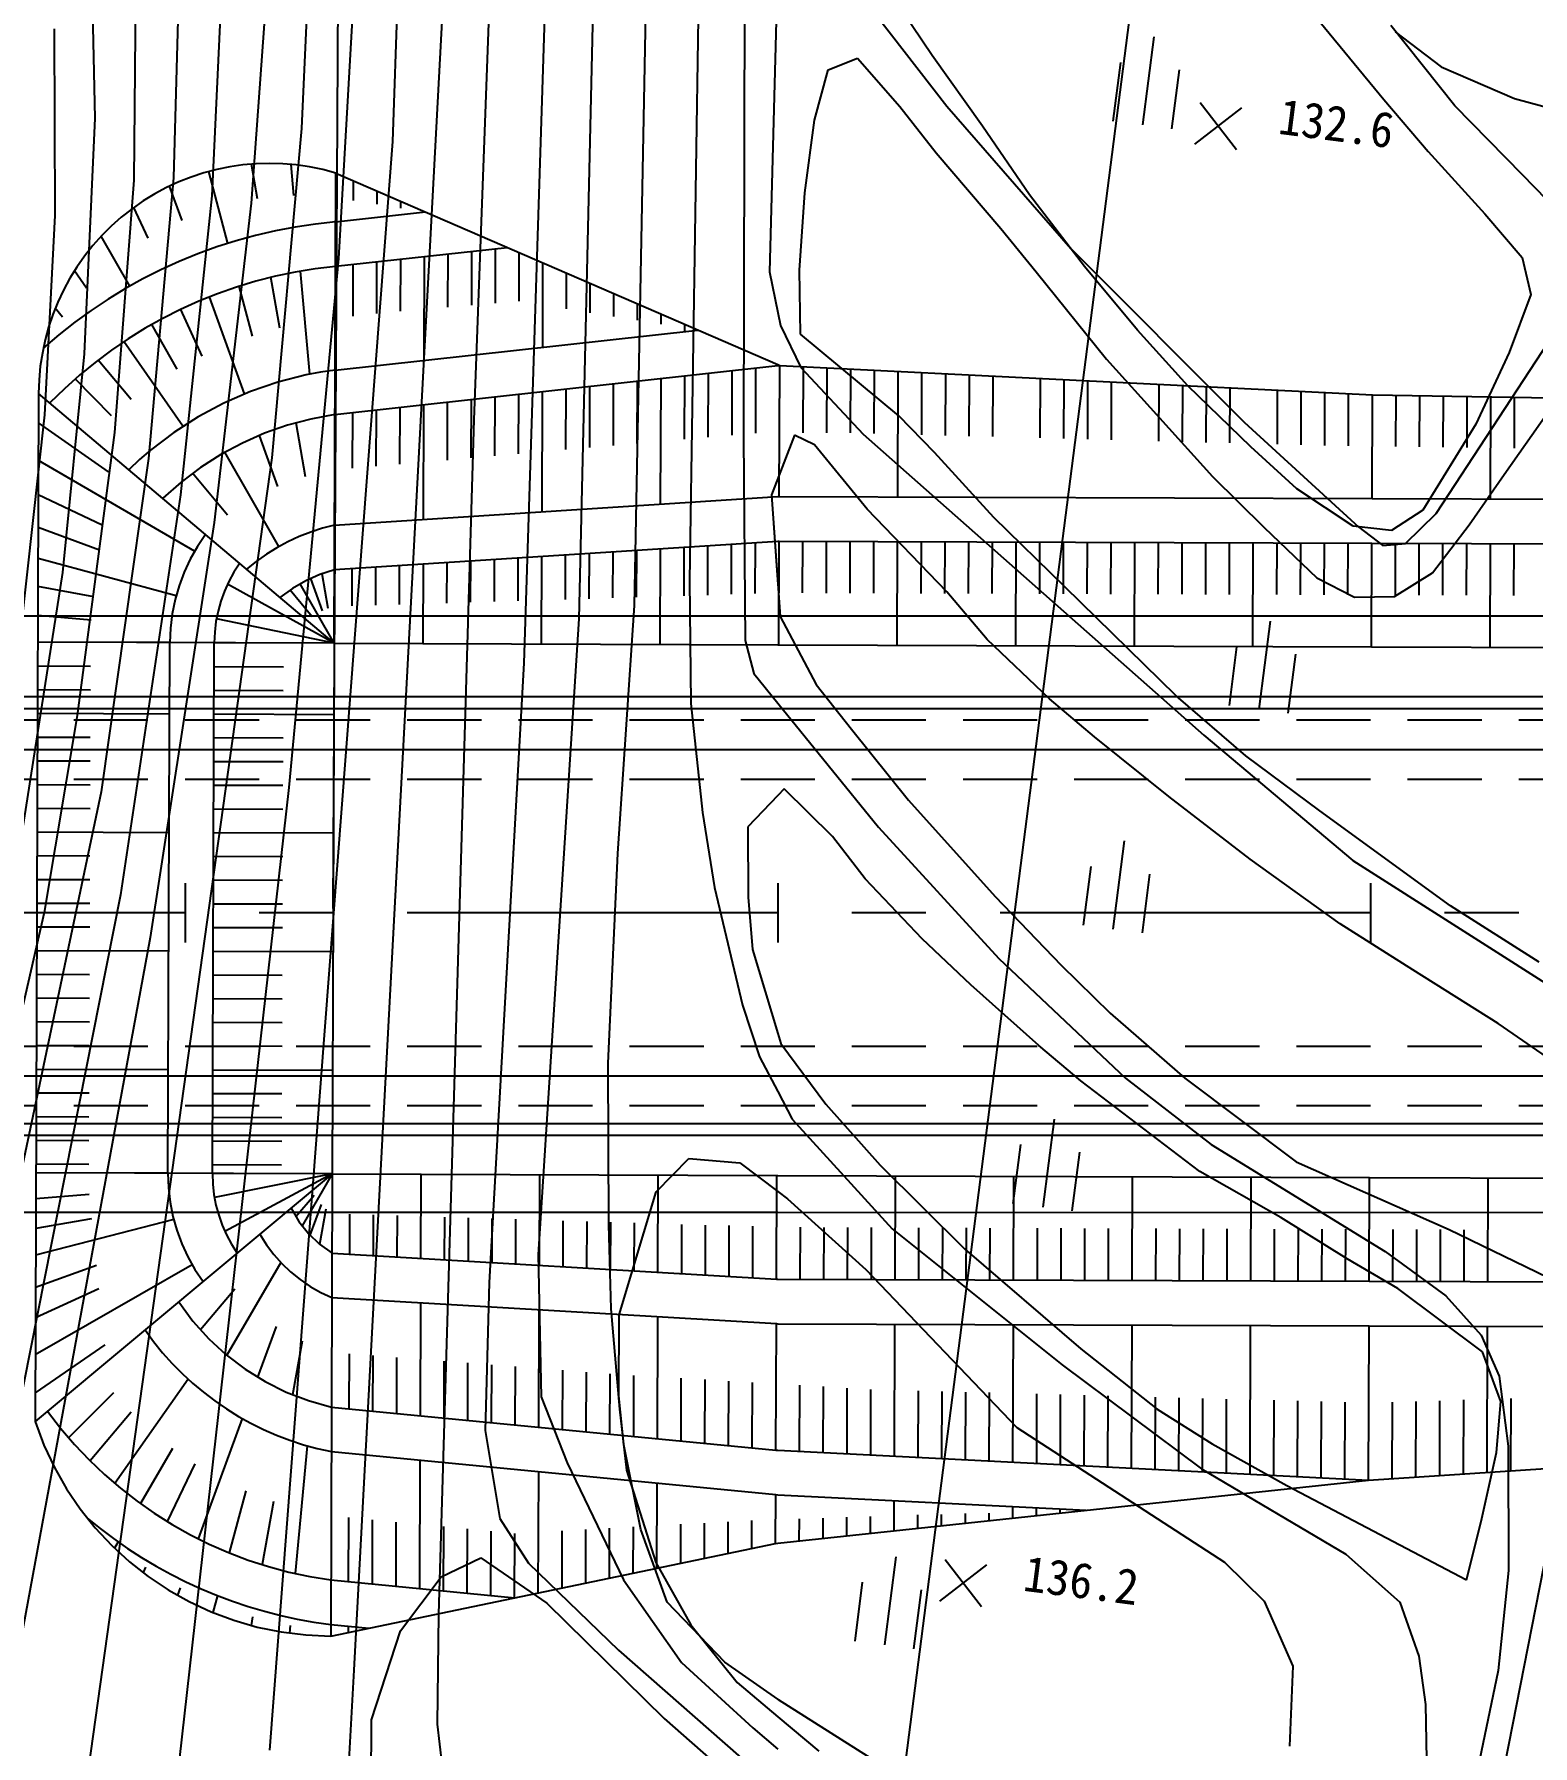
# Model space of a CAD drawing. Header units: millimetres. Extents: x 5990 to 6786, y 1103 to 1809.
# Drawn here: x 6130.3 to 6180.9, y 1454.4 to 1512.1 of the extents above; entities that cross this region are included whole.
import ezdxf
from ezdxf.xclip import XClip

# ---------------------------------------------------------------- set-up
doc = ezdxf.new("R2010")
doc.units = ezdxf.units.MM
doc.header["$LTSCALE"] = 10
doc.header["$MEASUREMENT"] = 0
doc.header["$XCLIPFRAME"] = 2
doc.linetypes.add('CENTER', pattern=[2, 1.25, -0.25, 0.25, -0.25])
doc.linetypes.add('HIDDEN', pattern=[0.375, 0.25, -0.125])
doc.layers.add('TZ-BASE', color=253, linetype='Continuous')
doc.layers.add('TZ-CABL', color=4, linetype='Continuous')
doc.styles.add('HANA', font='GulimChe.ttf')
doc.linetypes.add('ZIGZAG', pattern='A,0.0001,-0.2,[131,ltypeshp.shx,S=0.2,R=0,X=-0.2,Y=0],-0.4,[131,ltypeshp.shx,S=0.2,R=180,X=0.2,Y=0],-0.2', length=0.8001)

# ---------------------------------------------------------------- blocks, each defined once
blk = doc.blocks.new('JD-FJFJ6DGDH3')
at = {"layer": 'TZ-BASE'}
for p, q in [((80, -62.245), (110.757, 177.107)), ((65.001, 0.14), (65.382, 72.916)), ((77.451, 39.277, 136), (77.023, 11.208, 136)), ((78.897, 39.357, 135), (78.845, 16.018, 135)), ((70.573, 38.896, 140), (69.748, 16.62, 140)), ((72.407, 38.997, 139), (71.436, 8.419, 139)), ((73.962, 39.084, 138), (73.288, 9.916, 138)), ((75.705, 39.18, 137), (75.159, 10.362, 137)), ((67.399, 37.266, 142), (67, 26.011, 142)), ((64.308, 34.804, 144), (63.932, 26.454, 144)), ((56.796, 34.386, 149), (56.957, 26.8, 149)), ((58.351, 33.555, 148), (58.268, 24.709, 148)), ((59.853, 33.518, 147), (59.606, 24.783, 147)), ((61.352, 33.583, 146), (60.902, 24.184, 146)), ((68.864, 33.881, 141), (65.699, -25.548, 141)), ((62.9, 33.129, 145), (62.227, 23.928, 145)), ((65.793, 32.943, 143), (65.179, 22.065, 143)), ((80, 31.949, 134), (79.72, 21.618, 134)), ((82.153, 31.781, 133), (85.701, 27.21, 133)), ((85.212, 28.909, 132.447), (83.433, 31.551, 132.447)), ((98.283, 30.048, 132.447), (100.445, 27.428, 132.447)), ((55.584, 29.813, 150), (55.609, 23.516, 150)), ((92.689, 29.546, 132.672), (92.306, 26.571, 132.672)), ((102.847, 27.211, 131.3), (100.679, 29.921, 131.3)), ((100.825, 29.716, 132), (102.382, 28.533, 132)), ((86.909, 26.531, 132.447), (85.212, 28.909, 132.447)), ((81.241, 26.734, 133.324), (81.704, 28.429, 133.324)), ((81.704, 28.429, 133.324), (82.693, 28.826, 133.324)), ((82.693, 28.826, 133.324), (84.12, 27.198, 133.324)), ((91.314, 26.698, 132.672), (91.569, 28.682, 132.672)), ((93.298, 26.443, 132.672), (93.553, 28.427, 132.672)), ((102.382, 28.533, 132), (104.862, 27.462, 132)), ((84.12, 27.198, 133.324), (85.341, 25.626, 133.324)), ((85.701, 27.21, 133), (89.891, 22.401, 133)), ((94.073, 25.92, 132.615), (95.656, 27.143, 132.615)), ((94.253, 27.323, 132.615), (95.475, 25.74, 132.615)), ((100.445, 27.428, 132.447), (101.947, 25.67, 132.447)), ((105.126, 24.89, 131.3), (102.847, 27.211, 131.3)), ((104.862, 27.462, 132), (116.724, 24.243, 132)), ((56.957, 26.8, 149), (56.602, 18.85, 149)), ((80.913, 24.28, 133.324), (81.241, 26.734, 133.324)), ((67, 26.011, 142), (62.849, -28.25, 142)), ((63.932, 26.454, 144), (62.927, 15.341, 144)), ((88.49, 24.214, 132.447), (86.909, 26.531, 132.447)), ((85.341, 25.626, 133.324), (87.521, 23.074, 133.324)), ((101.947, 25.67, 132.447), (103.852, 23.575, 132.447)), ((61.446, 22.577), (60.801, 25.001)), ((62.443, 24.079), (62.241, 25.251)), ((63.672, 24.187), (63.577, 25.24)), ((65.032, 9.09), (65.088, 24.945)), ((65.088, 24.945), (80, 18.488)), ((107.191, 22.76, 131.3), (105.126, 24.89, 131.3)), ((58.268, 24.709, 148), (57.624, 16.201, 148)), ((59.606, 24.783, 147), (58.765, 15.319, 147)), ((59.9, 23.344), (59.481, 24.509)), ((65.684, 24.027), (65.686, 24.686)), ((66.483, 23.898), (66.485, 24.34)), ((80.731, 21.678, 133.324), (80.913, 24.28, 133.324)), ((58.751, 22.747), (58.272, 23.788)), ((60.902, 24.184, 146), (59.851, 14.094, 146)), ((62.227, 23.928, 145), (60.98, 13.16, 145)), ((67.283, 23.769), (67.284, 23.994)), ((90.346, 21.801, 132.447), (88.49, 24.214, 132.447)), ((55.609, 23.516, 150), (55.257, 16.793, 150)), ((65.082, 23.302), (68.11, 23.636)), ((68.082, 23.633), (68.083, 23.648)), ((103.852, 23.575, 132.447), (105.112, 22.095, 132.447)), ((58.134, 21.134), (57.171, 22.817)), ((87.521, 23.074, 133.324), (88.712, 21.614, 133.324)), ((65.179, 22.065, 143), (63.508, 4.219, 143)), ((65.077, 21.802), (70.869, 22.442)), ((66.47, 20.206), (66.477, 21.956)), ((67.271, 20.295), (67.277, 22.045)), ((68.065, 18.633), (68.077, 22.133)), ((68.871, 20.427), (68.878, 22.222)), ((69.672, 20.493), (69.678, 22.31)), ((70.472, 20.559), (70.478, 22.398)), ((71.272, 20.626), (71.278, 22.264)), ((89.891, 22.401, 133), (95.737, 16.545, 133)), ((105.112, 22.095, 132.447), (105.411, 20.851, 132.447)), ((56.676, 21.07), (56.269, 21.653)), ((63.197, 19.715), (62.9, 21.433)), ((64.215, 18.163), (63.901, 21.642)), ((65.67, 20.118), (65.676, 21.868)), ((72.067, 19.075), (72.077, 21.919)), ((72.871, 20.368), (72.875, 21.573)), ((79.72, 21.618, 134), (80, 20.245, 134)), ((80.77, 19.517, 133.324), (80.731, 21.678, 133.324)), ((88.712, 21.614, 133.324), (91.096, 18.668, 133.324)), ((92.141, 19.654, 132.447), (90.346, 21.801, 132.447)), ((62.277, 19.45), (61.83, 21.132)), ((73.671, 20.239), (73.674, 21.227)), ((74.47, 20.111), (74.473, 20.881)), ((105.411, 20.851, 132.447), (104.672, 18.891, 132.447)), ((55.869, 20.088), (55.621, 20.386)), ((60.58, 18.769), (59.854, 20.349)), ((62.005, 17.499), (60.826, 20.773)), ((75.27, 19.982), (75.272, 20.535)), ((80, 20.245, 134), (80.089, 19.811, 134)), ((59.74, 18.33), (58.876, 19.838)), ((65.064, 18.302), (77.306, 19.654)), ((76.069, 19.853), (76.07, 20.189)), ((76.868, 19.606), (76.869, 19.843)), ((80.089, 19.811, 134), (80.773, 18.39, 134)), ((93.831, 17.772, 132.447), (92.141, 19.654, 132.447)), ((55.251, 19.074), (55.229, 19.096)), ((59.928, 16.408), (57.938, 19.261)), ((84.089, 16.763, 133.729), (80.77, 19.517, 133.729)), ((102.211, 13.467, 133), (106.01, 19.269, 133)), ((56.602, 18.85, 149), (55.863, 11.47, 149)), ((58.187, 17.305), (57.073, 18.642)), ((80, 18.488), (80.064, 18.46)), ((91.096, 18.668, 133.324), (94.667, 14.712, 133.324)), ((104.672, 18.891, 132.447), (103.554, 16.481, 132.447)), ((57.516, 16.761), (56.297, 18.006)), ((65.059, 16.802), (80, 18.453)), ((75.255, 15.829), (75.263, 17.929)), ((76.048, 13.78), (76.063, 18.018)), ((76.856, 15.969), (76.863, 18.106)), ((77.656, 16.039), (77.664, 18.194)), ((78.456, 16.109), (78.464, 18.283)), ((79.256, 16.179), (79.264, 18.371)), ((80, 18.453), (80.064, 18.46)), ((80.049, 14.037), (80.064, 18.46)), ((80.064, 18.46), (100.061, 17.464)), ((80.773, 18.39, 134), (82.884, 16.138, 134)), ((80.856, 16.182), (80.864, 18.42)), ((81.657, 16.183), (81.664, 18.38)), ((82.457, 16.185), (82.464, 18.34)), ((83.256, 16.163), (83.264, 18.3)), ((84.049, 14.023), (84.064, 18.261)), ((84.856, 16.121), (84.864, 18.221)), ((85.656, 16.099), (85.664, 18.181)), ((86.456, 16.078), (86.463, 18.141)), ((87.256, 16.057), (87.263, 18.101)), ((88.856, 16.014), (88.863, 18.022)), ((89.656, 15.993), (89.663, 17.982)), ((90.456, 15.971), (90.463, 17.942)), ((91.256, 15.95), (91.263, 17.902)), ((55.061, 17.516), (54.94, -17.166)), ((55.061, 17.516), (54.94, -17.166)), ((65.032, 9.09), (55.061, 17.516)), ((70.454, 15.409), (70.461, 17.398)), ((71.254, 15.479), (71.261, 17.487)), ((72.047, 13.522), (72.061, 17.575)), ((72.854, 15.619), (72.862, 17.664)), ((73.655, 15.689), (73.662, 17.752)), ((74.455, 15.759), (74.462, 17.841)), ((92.856, 15.908), (92.862, 17.823)), ((93.656, 15.886), (93.662, 17.783)), ((95.96, 15.713, 132.447), (93.831, 17.772, 132.447)), ((94.455, 15.865), (94.462, 17.743)), ((95.255, 15.844), (95.262, 17.703)), ((96.855, 15.801), (96.862, 17.623)), ((97.655, 15.78), (97.662, 17.584)), ((98.455, 15.758), (98.461, 17.544)), ((99.255, 15.747), (99.261, 17.504)), ((100.049, 13.967), (100.061, 17.464)), ((100.061, 17.464), (120.06, 17.138)), ((100.855, 15.723), (100.861, 17.451)), ((101.655, 15.711), (101.661, 17.438)), ((102.455, 15.7), (102.461, 17.425)), ((103.255, 15.688), (103.261, 17.412)), ((104.049, 13.953), (104.061, 17.399)), ((104.855, 15.668), (104.861, 17.386)), ((55.257, 16.793, 150), (54.46, 9.566, 150)), ((65.652, 14.989), (65.659, 16.868)), ((66.452, 15.059), (66.459, 16.956)), ((67.253, 15.129), (67.259, 17.045)), ((68.046, 13.264), (68.06, 17.133)), ((68.853, 15.269), (68.86, 17.222)), ((69.653, 15.339), (69.66, 17.31)), ((85.289, 15.527, 133.324), (84.089, 16.763, 133.324)), ((104.511, 14.78, 133.324), (105.944, 16.826, 133.324)), ((57.42, 14.869), (55.058, 16.527)), ((57.624, 16.201, 148), (56.366, 6.652, 148)), ((64.062, 14.705), (63.748, 16.526)), ((69.748, 16.62, 140), (68.552, -23.666, 140)), ((95.737, 16.545, 133), (99.604, 13, 133)), ((103.554, 16.481, 132.447), (101.766, 13.58, 132.447)), ((63.131, 14.371), (62.508, 16.1)), ((78.845, 16.018, 135), (78.895, 9.177, 135)), ((80.567, 16.103, 134.561), (79.786, 14.095, 134.561)), ((81.24, 15.781, 134.561), (80.567, 16.103, 134.561)), ((83.015, 13.611, 134.561), (81.24, 15.781, 134.561)), ((82.884, 16.138, 134), (94.379, 5.992, 134)), ((97.509, 14.296, 132.447), (95.96, 15.713, 132.447)), ((60.324, 12.19), (55.054, 15.257)), ((62.927, 15.341, 144), (56.479, -30.738, 144)), ((58.765, 15.319, 147), (57.167, 4.082, 147)), ((63.166, 12.348), (61.343, 15.532)), ((87.291, 13.325, 133.324), (85.289, 15.527, 133.324)), ((61.431, 13.412), (60.254, 14.825)), ((80, 14.645, 134.561), (79.786, 14.095, 134.561)), ((94.667, 14.712, 133.324), (96.415, 12.99, 133.324)), ((103.328, 13.087, 133.324), (104.511, 14.78, 133.324)), ((57.209, 13.076), (55.05, 14.096)), ((59.851, 14.094, 146), (57.825, 0.607, 146)), ((65.05, 14.197), (65.046, 13.027)), ((65.046, 13.071), (80, 14.034)), ((79.786, 14.095, 134.561), (80, 11.065, 134.561)), ((79.786, 14.095, 134.561), (80.076, 9.988, 134.561)), ((80, 14.034), (80.049, 14.037)), ((80.049, 14.037), (100.049, 13.967)), ((99.41, 13.034, 132.447), (97.509, 14.296, 132.447)), ((100.049, 13.967), (120.049, 13.897)), ((85.705, 10.82, 134.561), (83.015, 13.611, 134.561)), ((89.684, 10.989, 133.324), (87.291, 13.325, 133.324)), ((101.766, 13.58, 132.447), (100.704, 12.886, 132.447)), ((101.175, 12.456, 133), (102.211, 13.467, 133)), ((57.109, 12.232), (55.046, 12.991)), ((60.98, 13.16, 145), (58.829, -0.837, 145)), ((96.415, 12.99, 133.324), (98.184, 11.293, 133.324)), ((100.704, 12.886, 132.447), (99.41, 13.034, 132.447)), ((99.604, 13, 133), (100.417, 12.38, 133)), ((102.095, 11.459, 133.324), (103.328, 13.087, 133.324)), ((65.041, 11.571), (80, 12.535)), ((73.637, 10.592), (73.642, 12.125)), ((74.437, 10.617), (74.442, 12.177)), ((75.237, 10.641), (75.243, 12.228)), ((76.032, 9.051), (76.043, 12.28)), ((76.837, 10.69), (76.843, 12.331)), ((77.637, 10.714), (77.643, 12.383)), ((78.437, 10.739), (78.443, 12.434)), ((79.238, 10.763), (79.244, 12.486)), ((80, 12.535), (80.044, 12.537)), ((80.032, 9.037), (80.044, 12.537)), ((80.044, 12.537), (100.044, 12.467)), ((80.838, 10.785), (80.844, 12.535)), ((81.638, 10.782), (81.644, 12.532)), ((82.438, 10.779), (82.444, 12.529)), ((83.238, 10.776), (83.244, 12.526)), ((84.031, 9.023), (84.044, 12.523)), ((84.838, 10.771), (84.844, 12.521)), ((85.638, 10.768), (85.644, 12.518)), ((86.438, 10.765), (86.444, 12.515)), ((87.238, 10.762), (87.244, 12.512)), ((88.031, 9.009), (88.044, 12.509)), ((88.838, 10.757), (88.844, 12.507)), ((89.638, 10.754), (89.644, 12.504)), ((90.438, 10.751), (90.444, 12.501)), ((91.238, 10.748), (91.244, 12.498)), ((92.031, 8.995), (92.044, 12.495)), ((92.838, 10.743), (92.844, 12.493)), ((93.638, 10.74), (93.644, 12.49)), ((94.438, 10.737), (94.444, 12.487)), ((95.238, 10.734), (95.244, 12.484)), ((96.031, 8.981), (96.044, 12.481)), ((96.838, 10.729), (96.844, 12.479)), ((97.638, 10.726), (97.644, 12.476)), ((98.438, 10.723), (98.444, 12.473)), ((99.238, 10.72), (99.244, 12.47)), ((100.031, 8.967), (100.044, 12.467)), ((100.044, 12.467), (120.044, 12.397)), ((100.417, 12.38, 133), (101.175, 12.456, 133)), ((100.838, 10.715), (100.844, 12.465)), ((101.637, 10.712), (101.644, 12.462)), ((102.437, 10.709), (102.444, 12.459)), ((103.237, 10.706), (103.244, 12.456)), ((104.031, 8.953), (104.044, 12.453)), ((104.837, 10.701), (104.844, 12.451)), ((59.699, 10.692), (55.042, 11.947)), ((65.636, 10.349), (65.64, 11.61)), ((66.436, 10.373), (66.441, 11.661)), ((67.236, 10.397), (67.241, 11.713)), ((68.032, 9.079), (68.041, 11.764)), ((68.836, 10.446), (68.841, 11.816)), ((69.636, 10.471), (69.641, 11.867)), ((70.437, 10.495), (70.442, 11.919)), ((71.237, 10.519), (71.242, 11.97)), ((72.032, 9.065), (72.042, 12.022)), ((72.837, 10.568), (72.842, 12.074)), ((55.863, 11.47, 149), (54.398, 2.037, 149)), ((56.923, 10.658), (55.039, 10.998)), ((65.033, 9.09), (61.434, 11.081)), ((65.032, 9.09), (63.888, 11.088)), ((64.639, 10.181), (64.246, 11.272)), ((64.83, 10.261), (64.627, 11.433)), ((77.023, 11.208, 136), (77.061, 7.059, 136)), ((93.441, 7.314, 133.324), (89.684, 10.989, 133.324)), ((98.184, 11.293, 133.324), (99.462, 10.648, 133.324)), ((100.813, 10.661, 133.324), (102.095, 11.459, 133.324)), ((64.287, 9.984), (63.542, 10.878)), ((87.063, 9.211, 134.561), (85.705, 10.82, 134.561)), ((99.462, 10.648, 133.324), (100.813, 10.661, 133.324)), ((80, 10), (0, 10)), ((80, 10), (0, 10)), ((56.83, 9.867), (55.035, 10.025)), ((65.033, 9.09), (61.061, 9.914)), ((73.288, 9.916, 138), (71.913, -11.526, 138)), ((75.159, 10.362, 137), (74.595, 2.001, 137)), ((700, 10), (80, 10)), ((700, 10), (80, 10)), ((80.076, 9.988, 134.561), (81.295, 7.694, 134.561)), ((96.613, 9.837, 133.572), (96.23, 6.861, 133.572)), ((65.032, 9.09), (55.032, 9.125)), ((59.487, 9.109), (55.032, 9.125)), ((59.424, -8.791), (59.487, 9.109)), ((60.924, -8.796), (60.987, 9.104)), ((65.033, 9.09), (60.987, 9.104)), ((65.032, 9.09), (64.97, -8.81)), ((65.032, 9.09), (80, 9.037)), ((78.895, 9.177, 135), (79.188, 8.068, 135)), ((80, 9.037), (80.032, 9.037)), ((80.032, 9.037), (100.031, 8.967)), ((89.165, 7.217, 134.561), (87.063, 9.211, 134.561)), ((95.238, 6.988, 133.572), (95.493, 8.972, 133.572)), ((97.222, 6.734, 133.572), (97.477, 8.717, 133.572)), ((100.031, 8.967), (120.031, 8.897)), ((55.029, 8.325), (56.814, 8.318)), ((60.984, 8.304), (63.318, 8.296)), ((71.436, 8.419, 139), (70.265, -12.476, 139)), ((55.027, 7.525), (56.811, 7.518)), ((79.188, 8.068, 135), (80, 7.067, 135)), ((81.295, 7.694, 134.561), (82.488, 6.189, 134.561)), ((0, 7.293), (80, 7.293)), ((60.981, 7.504), (63.315, 7.496)), ((77.061, 7.059, 136), (77.46, 3.376, 136)), ((80, 7.293), (700, 7.29)), ((80, 7.067, 135), (83.393, 2.885, 135)), ((90.684, 5.933, 134.561), (89.165, 7.217, 134.561)), ((95.792, 5.291, 133.324), (93.441, 7.314, 133.324)), ((0, 6.893), (80, 6.893)), ((55.024, 6.725), (59.479, 6.709)), ((56.366, 6.652, 148), (55.252, 0.008, 148)), ((60.979, 6.704), (65.024, 6.69)), ((80, 6.893), (700, 6.89)), ((55.021, 5.925), (56.805, 5.918)), ((60.976, 5.904), (63.309, 5.896)), ((82.488, 6.189, 134.561), (84.411, 3.801, 134.561)), ((93.192, 3.919, 134.561), (90.684, 5.933, 134.561)), ((94.379, 5.992, 134), (99.399, 1.758, 134)), ((98.292, 3.435, 133.324), (95.792, 5.291, 133.324)), ((55.018, 5.125), (56.802, 5.118)), ((60.973, 5.104), (63.307, 5.096)), ((57.167, 4.082, 147), (50.383, -28.092, 147)), ((55.015, 4.325), (56.8, 4.318)), ((63.508, 4.219, 143), (59.71, -29.453, 143)), ((60.97, 4.304), (63.304, 4.296)), ((80.219, 4.183, 135.371), (80, 3.953, 135.371)), ((81.848, 2.567, 135.371), (80.219, 4.183, 135.371)), ((55.013, 3.525), (56.797, 3.518)), ((60.967, 3.504), (63.301, 3.496)), ((80, 3.953, 135.371), (78.989, 2.892, 135.371)), ((84.411, 3.801, 134.561), (87.331, 0.551, 134.561)), ((95.933, 1.807, 134.561), (93.192, 3.919, 134.561)), ((77.46, 3.376, 136), (77.862, 0.855, 136)), ((78.989, 2.892, 135.371), (78.995, 0.527, 135.371)), ((102.697, 0.227, 133.324), (98.292, 3.435, 133.324)), ((55.01, 2.725), (59.465, 2.709)), ((60.965, 2.704), (65.01, 2.69)), ((82.946, 1.145, 135.371), (81.848, 2.567, 135.371)), ((83.393, 2.885, 135), (87.457, -1.55, 135)), ((91.691, 2.422, 134.134), (91.309, -0.553, 134.134)), ((55.007, 1.925), (56.791, 1.918)), ((60.962, 1.904), (63.295, 1.896)), ((74.595, 2.001, 137), (74.267, -5.074, 137)), ((98.97, -0.378, 134.561), (95.933, 1.807, 134.561)), ((99.399, 1.758, 134), (107.075, -3.123, 134)), ((90.317, -0.426, 134.134), (90.572, 1.558, 134.134)), ((92.301, -0.681, 134.134), (92.556, 1.303, 134.134)), ((57.825, 0.607, 146), (52.619, -25.62, 146)), ((55.004, 1.125), (56.788, 1.118)), ((60, 1), (60, -1)), ((60.959, 1.104), (63.293, 1.096)), ((77.862, 0.855, 136), (78.805, -3.115, 136)), ((80, 1), (80, -1)), ((80, 1), (80, -1)), ((84.87, -0.881, 135.371), (82.946, 1.145, 135.371)), ((100, 1), (100, -1)), ((55.252, 0.008, 148), (45.683, -41.564, 148)), ((55.001, 0.325), (56.786, 0.318)), ((60.956, 0.304), (63.29, 0.296)), ((78.995, 0.527, 135.371), (79.146, -1.245, 135.371)), ((87.331, 0.551, 134.561), (89.565, -1.773, 134.561)), ((105.694, -1.668, 133.324), (102.697, 0.227, 133.324)), ((54.999, -0.475), (56.783, -0.481)), ((60.953, -0.496), (63.287, -0.504)), ((101.428, -1.922, 134.561), (98.97, -0.378, 134.561)), ((58.829, -0.837, 145), (54.366, -25.01, 145)), ((86.517, -2.428, 135.371), (84.87, -0.881, 135.371)), ((54.996, -1.275), (59.451, -1.291)), ((60.951, -1.296), (64.996, -1.31)), ((79.146, -1.245, 135.371), (80, -4.078, 135.371)), ((87.457, -1.55, 135), (91.727, -5.584, 135)), ((54.993, -2.075), (56.777, -2.081)), ((60.948, -2.096), (63.281, -2.104)), ((89.565, -1.773, 134.561), (91.217, -3.387, 134.561)), ((104.308, -3.733, 134.561), (101.428, -1.922, 134.561)), ((54.99, -2.875), (56.774, -2.881)), ((88.804, -4.477, 135.371), (86.517, -2.428, 135.371)), ((60.945, -2.896), (63.279, -2.904)), ((78.805, -3.115, 136), (79.38, -4.859, 136)), ((91.217, -3.387, 134.561), (93.736, -5.581, 134.561)), ((54.987, -3.675), (56.772, -3.681)), ((60.942, -3.696), (63.276, -3.704)), ((106.823, -5.477, 134.561), (104.308, -3.733, 134.561)), ((54.985, -4.475), (56.769, -4.481)), ((60.939, -4.496), (63.273, -4.504)), ((80, -4.078, 135.371), (80.1, -4.41, 135.371)), ((80.1, -4.41, 135.371), (81.62, -6.461, 135.371)), ((90.226, -5.677, 135.371), (88.804, -4.477, 135.371)), ((74.267, -5.074, 137), (74.293, -10.524, 137)), ((79.38, -4.859, 136), (80, -6.035, 136)), ((54.982, -5.275), (59.437, -5.291)), ((60.937, -5.296), (64.982, -5.31)), ((94.239, -8.727, 135.371), (90.226, -5.677, 135.371)), ((91.727, -5.584, 135), (94.625, -7.819, 135)), ((93.736, -5.581, 134.561), (97.488, -8.399, 134.561)), ((54.979, -6.075), (56.763, -6.081)), ((60.934, -6.096), (63.267, -6.104)), ((80, -6.035, 136), (80.49, -6.963, 136)), ((54.976, -6.875), (56.76, -6.881)), ((60.931, -6.896), (63.265, -6.904)), ((81.62, -6.461, 135.371), (83.455, -8.514, 135.371)), ((0, -7.107), (80, -7.107)), ((80, -7.107), (700, -7.11)), ((80.49, -6.963, 136), (83.864, -10.665, 136)), ((89.321, -6.959, 134.134), (88.939, -9.935, 134.134)), ((0, -7.507), (80, -7.507)), ((54.973, -7.675), (56.758, -7.681)), ((60.928, -7.696), (63.262, -7.704)), ((80, -7.507), (700, -7.51)), ((87.947, -9.807, 134.134), (88.202, -7.824, 134.134)), ((89.931, -10.062, 134.134), (90.186, -8.078, 134.134)), ((94.625, -7.819, 135), (100.492, -11.43, 135)), ((54.971, -8.475), (56.755, -8.481)), ((60.925, -8.496), (63.259, -8.504)), ((75.892, -9.416, 136.721), (76.996, -8.291, 136.721)), ((76.996, -8.291, 136.721), (78.718, -8.437, 136.721)), ((78.718, -8.437, 136.721), (80, -9.405, 136.721)), ((83.455, -8.514, 135.371), (86.305, -11.341, 135.371)), ((97.488, -8.399, 134.561), (102.649, -10.683, 134.561)), ((64.97, -8.81), (54.94, -17.166)), ((64.97, -8.81), (54.97, -8.775)), ((59.424, -8.791), (54.97, -8.775)), ((64.97, -8.81), (60.924, -8.796)), ((64.97, -8.81), (60.993, -9.607)), ((64.97, -8.81), (61.345, -10.748)), ((64.97, -8.81), (63.947, -10.566)), ((64.97, -8.81), (64.915, -24.399)), ((64.97, -8.81), (79.969, -8.863)), ((67.959, -11.66), (67.969, -8.821)), ((71.958, -11.894), (71.969, -8.835)), ((75.957, -12.128), (75.969, -8.849)), ((79.957, -12.363), (79.969, -8.863)), ((79.969, -8.863), (80, -8.863)), ((80, -8.863), (99.969, -8.932)), ((83.957, -12.376), (83.969, -8.877)), ((87.957, -12.39), (87.969, -8.89)), ((91.957, -12.404), (91.969, -8.904)), ((96.969, -10.278, 135.371), (94.239, -8.727, 135.371)), ((95.957, -12.418), (95.969, -8.918)), ((99.957, -12.432), (99.969, -8.932)), ((99.969, -8.932), (119.969, -9.002)), ((103.957, -12.446), (103.969, -8.946)), ((56.762, -9.51), (54.967, -9.652)), ((64.356, -9.536), (63.742, -10.263)), ((74.652, -13.568, 136.721), (75.892, -9.416, 136.721)), ((80, -9.405, 136.721), (80.322, -9.648, 136.721)), ((80.322, -9.648, 136.721), (82.966, -12.037, 136.721)), ((0, -10.107), (80, -10.107)), ((0, -10.107), (80, -10.107)), ((59.619, -10.348), (54.96, -11.547)), ((56.846, -10.323), (54.963, -10.648)), ((64.589, -9.843), (64.209, -10.876)), ((64.756, -9.998), (64.542, -11.187)), ((65.56, -11.519), (65.564, -10.166)), ((66.359, -11.566), (66.364, -10.191)), ((67.159, -11.613), (67.164, -10.215)), ((68.759, -11.707), (68.764, -10.265)), ((69.559, -11.754), (69.564, -10.29)), ((70.359, -11.8), (70.364, -10.315)), ((71.158, -11.847), (71.164, -10.34)), ((72.758, -11.941), (72.764, -10.389)), ((80, -10.107), (184.173, -10.108)), ((80, -10.107), (184.173, -10.108)), ((99.215, -11.677, 135.371), (96.969, -10.278, 135.371)), ((73.558, -11.988), (73.563, -10.414)), ((74.293, -10.524, 137), (74.364, -13.366, 137)), ((74.358, -12.035), (74.363, -10.439)), ((75.158, -12.081), (75.163, -10.464)), ((76.757, -12.175), (76.763, -10.513)), ((77.557, -12.222), (77.563, -10.538)), ((78.357, -12.269), (78.363, -10.554)), ((79.157, -12.316), (79.163, -10.57)), ((80.757, -12.365), (80.763, -10.602)), ((81.557, -12.368), (81.563, -10.618)), ((82.357, -12.371), (82.363, -10.621)), ((83.157, -12.374), (83.163, -10.624)), ((83.864, -10.665, 136), (89.595, -15.25, 136)), ((84.757, -12.379), (84.763, -10.629)), ((85.557, -12.382), (85.563, -10.632)), ((86.357, -12.385), (86.363, -10.635)), ((87.157, -12.388), (87.163, -10.638)), ((88.757, -12.393), (88.763, -10.643)), ((89.557, -12.396), (89.563, -10.646)), ((90.357, -12.399), (90.363, -10.649)), ((91.157, -12.402), (91.163, -10.652)), ((92.757, -12.407), (92.763, -10.657)), ((93.557, -12.41), (93.563, -10.66)), ((94.357, -12.413), (94.363, -10.663)), ((95.157, -12.416), (95.163, -10.666)), ((96.757, -12.421), (96.763, -10.671)), ((97.557, -12.424), (97.563, -10.674)), ((98.357, -12.427), (98.363, -10.677)), ((99.157, -12.43), (99.163, -10.68)), ((100.757, -12.435), (100.763, -10.685)), ((101.557, -12.438), (101.563, -10.688)), ((102.357, -12.441), (102.363, -10.691)), ((102.649, -10.683, 134.561), (106.71, -12.649, 134.561)), ((103.157, -12.444), (103.163, -10.694)), ((64.96, -11.484), (79.957, -12.363)), ((71.913, -11.526, 138), (72.021, -16.333, 138)), ((86.305, -11.341, 135.371), (90.224, -14.713, 135.371)), ((100.492, -11.43, 135), (102.545, -12.926, 135)), ((60.24, -11.877), (54.948, -14.908)), ((57.011, -11.901), (54.956, -12.641)), ((63.231, -11.798), (61.41, -14.926)), ((82.966, -12.037, 136.721), (88.062, -17.366, 136.721)), ((100.92, -12.679, 135.371), (99.215, -11.677, 135.371)), ((57.093, -12.686), (54.952, -13.662)), ((70.265, -12.476, 139), (70.132, -17.47, 139)), ((79.957, -12.363), (80, -12.363)), ((80, -12.363), (99.957, -12.432)), ((99.957, -12.432), (119.956, -12.502)), ((103.774, -14.807, 135.371), (100.92, -12.679, 135.371)), ((61.681, -12.701), (60.523, -14.072)), ((64.955, -12.984), (79.951, -13.862)), ((67.941, -16.966), (67.954, -13.16)), ((102.545, -12.926, 135), (103.728, -14.254, 135)), ((71.939, -17.353), (71.953, -13.394)), ((74.364, -13.366, 137), (74.656, -16.744, 137)), ((74.635, -16.296, 136.721), (74.652, -13.568, 136.721)), ((75.938, -17.741), (75.952, -13.628)), ((63.077, -13.953), (62.448, -15.664)), ((79.937, -18.128), (79.951, -13.862)), ((79.951, -13.862), (80, -13.863)), ((80, -13.863), (99.951, -13.932)), ((83.936, -18.33), (83.951, -13.876)), ((87.935, -18.532), (87.951, -13.89)), ((91.934, -18.733), (91.951, -13.904)), ((95.934, -18.935), (95.951, -13.918)), ((99.933, -19.137), (99.951, -13.932)), ((99.951, -13.932), (119.951, -14.002)), ((103.728, -14.254, 135), (104.341, -15.628, 135)), ((103.934, -18.874), (103.951, -13.946)), ((57.29, -14.573), (54.944, -16.2)), ((63.954, -14.451), (63.629, -16.259)), ((65.541, -16.734), (65.548, -14.877)), ((66.341, -16.811), (66.348, -14.939)), ((67.141, -16.889), (67.147, -15.001)), ((90.224, -14.713, 135.371), (92.802, -16.746, 135.371)), ((104.392, -16.484, 135.371), (103.774, -14.807, 135.371)), ((68.74, -17.044), (68.747, -15.125)), ((69.54, -17.121), (69.547, -15.187)), ((70.34, -17.198), (70.347, -15.249)), ((71.139, -17.276), (71.146, -15.312)), ((72.739, -17.431), (72.746, -15.436)), ((73.539, -17.508), (73.546, -15.498)), ((74.338, -17.586), (74.345, -15.56)), ((89.595, -15.25, 136), (94.301, -18.76, 136)), ((60.105, -15.735), (57.632, -19.255)), ((75.138, -17.663), (75.145, -15.608)), ((76.738, -17.818), (76.745, -15.702)), ((77.537, -17.896), (77.545, -15.75)), ((78.337, -17.973), (78.345, -15.797)), ((79.137, -18.051), (79.144, -15.845)), ((80.736, -18.168), (80.744, -15.939)), ((81.536, -18.209), (81.544, -15.987)), ((82.336, -18.249), (82.344, -16.034)), ((83.136, -18.289), (83.144, -16.082)), ((84.736, -18.37), (84.744, -16.125)), ((85.536, -18.411), (85.543, -16.146)), ((104.341, -15.628, 135), (104.642, -17.995, 135)), ((57.587, -16.191), (56.069, -17.708)), ((64.942, -16.676), (79.937, -18.128)), ((72.021, -16.333, 138), (72.899, -18.552, 138)), ((74.801, -17.954, 136.721), (74.635, -16.296, 136.721)), ((86.335, -18.451), (86.343, -16.168)), ((87.135, -18.491), (87.143, -16.189)), ((88.735, -18.572), (88.743, -16.233)), ((89.535, -18.612), (89.543, -16.254)), ((90.335, -18.653), (90.343, -16.276)), ((91.135, -18.693), (91.143, -16.297)), ((92.734, -18.774), (92.743, -16.34)), ((93.534, -18.814), (93.543, -16.362)), ((94.334, -18.854), (94.343, -16.384)), ((95.134, -18.895), (95.143, -16.405)), ((96.734, -18.976), (96.742, -16.448)), ((97.534, -19.016), (97.542, -16.47)), ((98.333, -19.056), (98.342, -16.492)), ((99.133, -19.097), (99.142, -16.513)), ((100.733, -19.084), (100.742, -16.51)), ((101.533, -19.032), (101.542, -16.485)), ((102.334, -18.979), (102.342, -16.46)), ((103.134, -18.926), (103.143, -16.435)), ((104.247, -18.204, 135.371), (104.392, -16.484, 135.371)), ((104.734, -18.821), (104.743, -16.385)), ((58.181, -16.844), (56.794, -18.485)), ((61.933, -17.064), (60.442, -21.115)), ((74.656, -16.744, 137), (74.899, -18.809, 137)), ((92.802, -16.746, 135.371), (94.652, -17.92, 135.371)), ((70.132, -17.47, 139), (70.622, -20.438, 139)), ((88.062, -17.366, 136.721), (95.07, -21.907, 136.721)), ((99.933, -19.137), (119.938, -17.82)), ((59.579, -18.071), (58.496, -19.932)), ((64.116, -17.979), (63.714, -22.288)), ((64.937, -18.176), (79.931, -19.628)), ((67.92, -22.797), (67.935, -18.466)), ((75.376, -20.805, 136.721), (74.801, -17.954, 136.721)), ((79.937, -18.128), (80, -18.131)), ((80, -18.131), (99.933, -19.137)), ((94.652, -17.92, 135.371), (97.17, -19.325, 135.371)), ((103.732, -20.534, 135.371), (104.247, -18.204, 135.371)), ((104.642, -17.995, 135), (104.652, -22.184, 135)), ((60.326, -18.588), (59.401, -20.535)), ((71.92, -22.942), (71.934, -18.853)), ((72.899, -18.552, 138), (74.789, -22.499, 138)), ((74.899, -18.809, 137), (75.881, -21.913, 137)), ((94.301, -18.76, 136), (99.162, -21.636, 136)), ((62.056, -19.506), (61.488, -21.59)), ((75.923, -22.109), (75.933, -19.241)), ((79.926, -21.276), (79.931, -19.628)), ((79.931, -19.628), (80, -19.631)), ((80, -21.268), (99.933, -19.137)), ((97.17, -19.325, 135.371), (103.241, -22.501, 135.371)), ((62.981, -19.86), (62.598, -21.988)), ((80, -19.631), (90.399, -20.156)), ((83.927, -20.848), (83.931, -19.83)), ((87.929, -20.42), (87.93, -20.032)), ((88.729, -20.335), (88.73, -20.072)), ((89.529, -20.249), (89.53, -20.112)), ((90.329, -20.164), (90.33, -20.153)), ((65.521, -22.565), (65.528, -20.399)), ((66.321, -22.642), (66.328, -20.477)), ((67.12, -22.72), (67.128, -20.554)), ((68.72, -22.875), (68.727, -20.709)), ((70.622, -20.438, 139), (71.591, -21.942, 139)), ((74.321, -22.442), (74.327, -20.764)), ((75.122, -22.275), (75.127, -20.719)), ((76.723, -21.942), (76.728, -20.63)), ((77.524, -21.776), (77.528, -20.586)), ((78.324, -21.609), (78.328, -20.541)), ((79.125, -21.442), (79.128, -20.496)), ((80.726, -21.19), (80.728, -20.445)), ((81.526, -21.105), (81.529, -20.419)), ((82.326, -21.019), (82.329, -20.394)), ((83.127, -20.934), (83.129, -20.368)), ((84.727, -20.763), (84.729, -20.316)), ((85.528, -20.677), (85.529, -20.294)), ((86.328, -20.591), (86.329, -20.271)), ((87.128, -20.506), (87.129, -20.249)), ((103.241, -22.501, 135.371), (103.732, -20.534, 135.371)), ((57.744, -21.224), (57.622, -21.435)), ((64.915, -24.399), (79.926, -21.276)), ((69.52, -22.952), (69.527, -20.787)), ((70.319, -23.03), (70.327, -20.864)), ((71.119, -23.108), (71.127, -20.942)), ((72.72, -22.775), (72.727, -20.853)), ((73.521, -22.608), (73.527, -20.808)), ((76.266, -23.253, 136.721), (75.376, -20.805, 136.721)), ((79.926, -21.276), (80, -21.268)), ((68.644, -22.401, 140.095), (69.98, -21.758, 140.095)), ((69.98, -21.758, 140.095), (72.212, -23.292, 140.095)), ((75.881, -21.913, 137), (77.062, -24.025, 137)), ((83.981, -21.722, 135.844), (83.599, -24.697, 135.844)), ((85.645, -21.821, 136.192), (86.868, -23.404, 136.192)), ((95.07, -21.907, 136.721), (96.411, -23.223, 136.721)), ((99.162, -21.636, 136), (100.988, -23.251, 136)), ((105.954, -21.443, 134), (104.27, -30.015, 134)), ((58.671, -22.072), (58.583, -22.258)), ((64.922, -22.507), (71.123, -23.107)), ((67.265, -24.218, 140.095), (68.644, -22.401, 140.095)), ((71.591, -21.942, 139), (74.629, -24.875, 139)), ((74.789, -22.499, 138), (76.754, -25.293, 138)), ((85.465, -23.223, 136.192), (87.048, -22.001, 136.192)), ((104.652, -22.184, 135), (104.305, -25.561, 135)), ((59.833, -22.771), (59.741, -23.022)), ((61.095, -23.035), (60.939, -23.606)), ((82.607, -24.57, 135.844), (82.862, -22.586, 135.844)), ((84.591, -24.825, 135.844), (84.846, -22.841, 135.844)), ((68.552, -23.666, 140), (68.502, -27.371, 140)), ((72.212, -23.292, 140.095), (76.162, -27.18, 140.095)), ((78.212, -25.278, 136.721), (76.266, -23.253, 136.721)), ((96.411, -23.223, 136.721), (97.375, -25.42, 136.721)), ((100.988, -23.251, 136), (101.626, -25.076, 136)), ((62.281, -23.752), (62.229, -24.041)), ((63.551, -24.042), (63.527, -24.302)), ((64.916, -24.007), (66.202, -24.131)), ((65.515, -24.274), (65.516, -24.065)), ((66.294, -27.228, 140.095), (67.265, -24.218, 140.095)), ((77.062, -24.025, 137), (78.628, -25.97, 137)), ((74.629, -24.875, 139), (80, -29.587, 139)), ((76.754, -25.293, 138), (79.159, -27.49, 138)), ((80, -26.529, 136.721), (78.212, -25.278, 136.721)), ((101.626, -25.076, 136), (101.852, -26.703, 136)), ((65.699, -25.548, 141), (65.289, -32.739, 141)), ((78.628, -25.97, 137), (80, -27.123, 137)), ((97.375, -25.42, 136.721), (97.266, -28.108, 136.721)), ((104.305, -25.561, 135), (102.47, -34.403, 135)), ((80.022, -26.545, 136.721), (80, -26.529, 136.721)), ((83.911, -29.016, 136.721), (80.022, -26.545, 136.721)), ((80, -27.123, 137), (81.382, -28.284, 137)), ((101.852, -26.703, 136), (101.898, -29.178, 136)), ((66.26, -34.959, 140.095), (66.294, -27.228, 140.095)), ((68.502, -27.371, 140), (68.793, -29.751, 140)), ((76.162, -27.18, 140.095), (79.253, -29.881, 140.095)), ((79.159, -27.49, 138), (80, -28.21, 138))]:
    blk.add_line(p, q, dxfattribs=at)
at = {"layer": 'TZ-BASE', "linetype": 'CENTER', "flags": 128}
blk.add_lwpolyline([(700, 0), (80, 0), (0, 0)], dxfattribs=at)
at = {"layer": 'TZ-BASE'}
for centre, radius, start, end in [((62.847, 17.489), 7.786, 73.27639, 179.79965), ((66.589, 6.253), 17.115, 95.05139, 131.6321), ((66.589, 6.253), 15.622, 95.55497, 135.535), ((66.589, 6.253), 12.144, 97.21111, 134.31057), ((66.589, 6.253), 10.659, 98.25129, 133.54257), ((65.654, 9.088), 6.167, 143.51549, 179.79975), ((66.589, 6.253), 6.99, 102.75028, 130.23322), ((65.654, 9.088), 4.667, 144.71236, 179.79975), ((66.589, 6.253), 5.538, 106.23015, 127.69192), ((65.591, -8.812), 6.167, 179.79975, 216.08246), ((65.591, -8.812), 4.667, 179.79975, 214.88515), ((66.855, -8.377), 3.64, 205.91076, 238.63238), ((66.855, -8.377), 4.984, 209.70383, 247.59321), ((66.855, -8.377), 8.517, 213.91167, 257.02153), ((66.855, -8.377), 9.985, 214.77995, 258.92559), ((64.952, -13.854), 10.545, 198.30628, 269.79965), ((66.855, -8.377), 14.262, 216.28753, 262.20989), ((66.855, -8.377), 15.75, 229.80749, 262.93064)]:
    blk.add_arc(centre, radius, start, end, dxfattribs=at)
at = {"layer": 'TZ-BASE', "style": 'HANA'}
for s, p in [('132.6', (96.848, 26.277, 132.615)), ('136.2', (88.24, -22.867, 136.192))]:
    blk.add_text(s, height=1.2, rotation=352.67756, dxfattribs=at).set_placement(p)

msp = doc.modelspace()

# ---------------------------------------------------------------- linework, layer by layer
at = {"layer": 'TZ-CABL', "linetype": 'HIDDEN'}
for points in [[(6075.383, 1488.983), (6775.383, 1488.983)], [(6075.383, 1487.983), (6775.383, 1487.983)], [(6075.383, 1486.983), (6775.383, 1486.983)], [(6075.383, 1477.983), (6775.383, 1477.983)], [(6075.383, 1476.983), (6775.383, 1476.983)], [(6075.383, 1475.983), (6775.383, 1475.983)]]:
    msp.add_lwpolyline(points, dxfattribs=at)
at = {"layer": 'TZ-CABL', "linetype": 'ZIGZAG', "ltscale": 0.5}
for points in [[(6075.383, 1487.983), (6775.383, 1487.983)], [(6075.383, 1476.983), (6775.383, 1476.983)]]:
    msp.add_lwpolyline(points, dxfattribs=at)

# ---------------------------------------------------------------- block references
at = {"layer": 'TZ-BASE'}
ref = msp.add_blockref('JD-FJFJ6DGDH3', (6075.383, 1482.483), dxfattribs=at)
XClip(ref).set_block_clipping_path([(0.0000015855, 75), (700.000001584, 74.9999852018), (699.999998416, -75.0000147982), (-0.0000015839, -75)])

doc.saveas('drawing.dxf')
